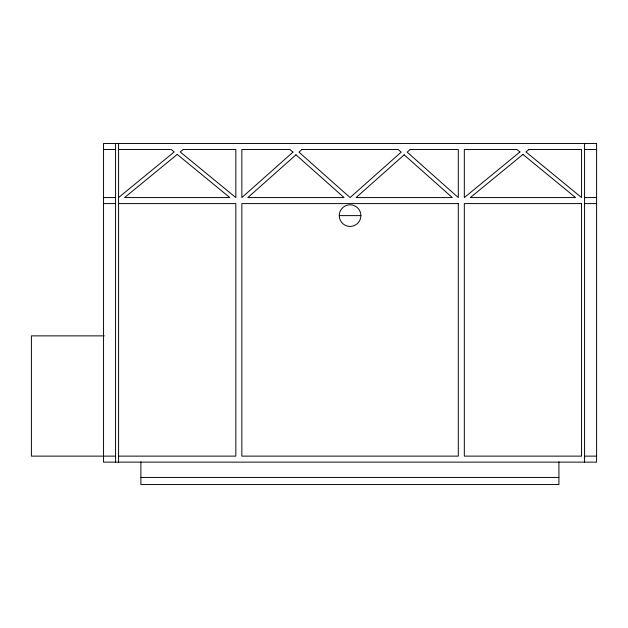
<?xml version="1.0" encoding="UTF-8"?>
<svg xmlns="http://www.w3.org/2000/svg" width="628" height="628" viewBox="0 0 628 628"><rect width="100%" height="100%" fill="white"/><g stroke="black" fill="none" stroke-linecap="round" stroke-linejoin="round"><path stroke-width="0.94" d="M118.582 197.577L174.199 151.945L171.201 149.472L118.582 149.472M103.549 149.472L115.576 149.472M584.574 149.472L596.6 149.472M103.549 197.577L115.576 197.577M584.574 197.577L596.6 197.577M103.549 203.59L115.576 203.59M118.582 203.59L235.838 203.59L235.838 456.124L118.582 456.124M584.574 203.59L596.6 203.59M339.253 215.616L360.896 215.616A10.825 10.825 0 0 0 344.662 206.243A10.825 10.825 0 0 0 344.662 224.989A10.825 10.825 0 0 0 360.896 215.616M104.264 335.87L31.4 335.87L31.4 456.124L115.576 456.124M584.574 456.124L596.6 456.124M140.892 477.437L558.92 477.437M584.574 143.459L584.574 462.137M558.92 461.776L558.92 484.541L140.892 484.541L140.892 461.776M118.582 143.459L118.582 462.137M115.576 143.459L115.576 462.137M292.954 152.149L241.851 197.577L241.851 149.472L289.948 149.472L292.954 152.149M295.961 154.818L247.856 197.577L344.066 197.577L295.961 154.818M301.974 149.472L298.967 152.149L350.079 197.577L401.182 152.149L398.176 149.472L301.974 149.472M404.189 154.818L356.092 197.577L452.293 197.577L404.189 154.818M410.202 149.472L407.195 152.149L458.307 197.577L458.307 149.472L410.202 149.472M177.206 154.41L124.595 197.577L229.824 197.577L177.206 154.41M183.219 149.472L180.212 151.945L235.838 197.577L235.838 149.472L183.219 149.472M519.937 151.945L464.32 197.577L464.32 149.472L516.93 149.472L519.937 151.945M522.943 154.41L470.333 197.577L575.554 197.577L522.943 154.41M528.957 149.472L525.95 151.945L581.567 197.577L581.567 149.472L528.957 149.472M596.6 143.459L103.549 143.459L103.549 462.137L596.6 462.137L596.6 143.459M458.307 203.59L241.851 203.59L241.851 456.124L458.307 456.124L458.307 203.59M581.567 203.59L464.32 203.59L464.32 456.124L581.567 456.124L581.567 203.59"/></g></svg>
